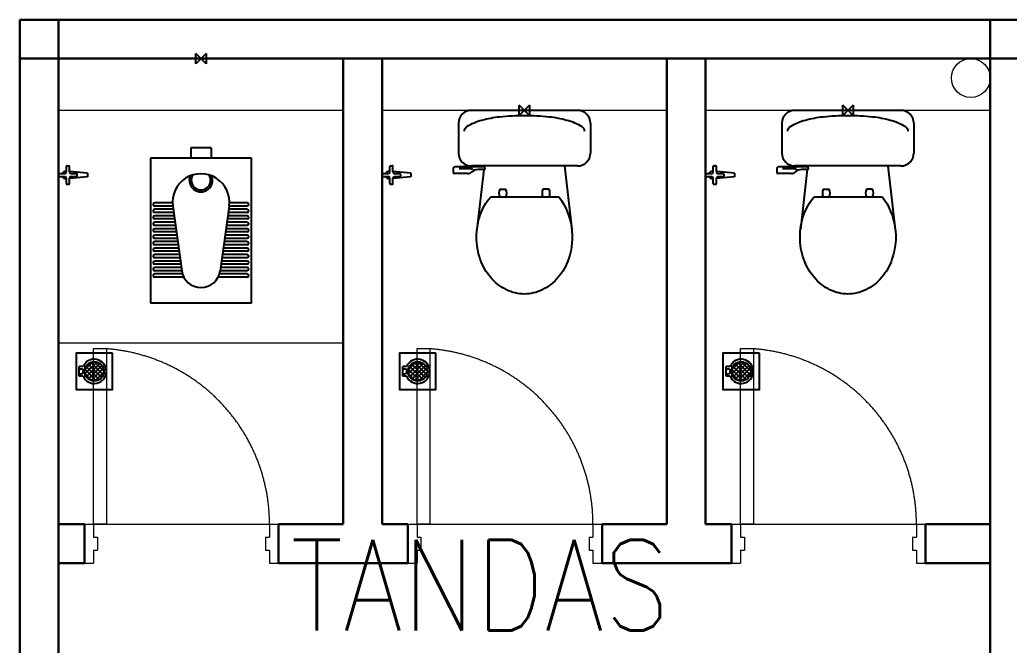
# Model space of a CAD drawing. Header units: inches. Extents: x 14 to 94880, y -4 to 65361.
# Drawn here: x 27065 to 30889, y 32356 to 34773 of the extents above; entities that cross this region are included whole.
import ezdxf
from ezdxf.enums import TextEntityAlignment as Align

# ---------------------------------------------------------------- set-up
doc = ezdxf.new("R2010")
doc.units = ezdxf.units.IN
doc.header["$MEASUREMENT"] = 0
doc.linetypes.add('DASHED', pattern=[19.05, 12.7, -6.35])
for name, color, linetype, lineweight in [('DOOR', 8, 'Continuous', 20), ('LW', 8, 'Continuous', 20), ('t3', 8, 'Continuous', 25), ('wall', 8, 'Continuous', 30)]:
    doc.layers.add(name, color=color, linetype=linetype, lineweight=lineweight)
for name, color, linetype in [('FIXT', 8, 'Continuous'), ('ORIGIN', 8, 'Continuous'), ('SAN', 8, 'Continuous'), ('SANITARY', 8, 'Continuous')]:
    doc.layers.add(name, color=color, linetype=linetype)
doc.styles.add('LAILA', font='romans.shx', dxfattribs={"width": 0.85})

# ---------------------------------------------------------------- blocks, each defined once
blk = doc.blocks.new('Dp750')
at = {"layer": 'DOOR', "color": 1}
for p, q in [((0, 150), (0, 0)), ((0, 150), (0, 0)), ((750, 150), (750, 0)), ((750, 150), (750, 0))]:
    blk.add_line(p, q, dxfattribs=at)
at = {"layer": 'DOOR'}
for p, q in [((0, 150), (35, 150)), ((35, 150), (35, 100)), ((715, 150), (750, 150)), ((715, 150), (715, 100)), ((35, 100), (50, 100)), ((50, 100), (50, 50)), ((700, 100), (700, 50)), ((700, 100), (715, 100)), ((35, 50), (50, 50)), ((35, 50), (35, 0)), ((700, 50), (715, 50)), ((715, 50), (715, 0)), ((0, 0), (35, 0)), ((715, 0), (750, 0))]:
    blk.add_line(p, q, dxfattribs=at)
blk.add_lwpolyline([(35, 150), (35, 830), (85, 830), (85, 150)], close=True, dxfattribs=at)
at = {"layer": 'DOOR', "color": 9, "linetype": 'DASHED', "ltscale": 100}
blk.add_arc((35, 150), 680, 360, 85.7833, dxfattribs=at)
blk = doc.blocks.new('TAB')
at = {"layer": 'FIXT'}
for p, q in [((-186, 12.5), (-70, 22.2)), ((-186, -12.5), (-186, 12.5)), ((-120, 5), (-120, -5)), ((-80, 10), (-115, 10)), ((-70, 55), (-70, 20)), ((-55, 60), (-65, 60)), ((-50, 55), (-50, 20)), ((-50, 23.8), (-46, 24.2)), ((-5, 10), (-40, 10)), ((0, 5), (0, -5)), ((-186, -12.5), (-70, -22.2)), ((-80, -10), (-115, -10)), ((-70, -20), (-70, -55)), ((-55, -60), (-65, -60)), ((-50, -20), (-50, -55)), ((-50, -23.8), (-46, -24.2)), ((-5, -10), (-40, -10))]:
    blk.add_line(p, q, dxfattribs=at)
for centre, radius, start, end in [((-115, 5), 5, 90, 180), ((-80, 20), 10, 270, 0), ((-65, 55), 5, 90, 180), ((-55, 55), 5, 0, 90), ((-40, 20), 10, 180, 270), ((-46, 0), 24.2, 24.44334, 90), ((-5, 5), 5, 0, 90), ((-115, -5), 5, 180, 270), ((-80, -20), 10, 0, 90), ((-65, -55), 5, 180, 270), ((-55, -55), 5, 270, 0), ((-40, -20), 10, 90, 180), ((-46, 0), 24.2, 270, 335.55666), ((-5, -5), 5, 270, 0)]:
    blk.add_arc(centre, radius, start, end, dxfattribs=at)
blk = doc.blocks.new('TAP1-P')
at = {"layer": 'FIXT', "rotation": 90}
blk.add_blockref('TAB', (0, 0), dxfattribs=at)
blk = doc.blocks.new('TAP(C)')
at = {"layer": 'wall', "xscale": -0.599999999973992, "yscale": 0.5999999999767169, "zscale": 0.5999999999999999, "rotation": 269.9999000484524}
blk.add_blockref('TAP1-P', (0, 0), dxfattribs=at)
blk = doc.blocks.new('*X17')
at = {"color": 0}
for p, q in [((89.8532, 61.1977), (89.9009, 61.2454)), ((89.8534, 61.2155), (89.8831, 61.2453)), ((89.905, 61.1684), (89.8544, 61.219)), ((89.8584, 61.1852), (89.9135, 61.2403)), ((89.9165, 61.1745), (89.8605, 61.2306)), ((89.8666, 61.1757), (89.9229, 61.2321)), ((89.9252, 61.1836), (89.8695, 61.2392)), ((89.8777, 61.1691), (89.9295, 61.221)), ((89.9308, 61.1956), (89.8815, 61.2449)), ((89.9319, 61.2122), (89.8981, 61.2459)), ((89.8892, 61.1665), (89.8524, 61.2033)), ((89.8926, 61.1664), (89.9323, 61.2061))]:
    blk.add_line(p, q, dxfattribs=at)
blk = doc.blocks.new('ZPO')
at = {"layer": 'ORIGIN'}
for p, q in [((-20, 20), (-20, -20)), ((-20, 20), (20, -20)), ((-20, -20), (20, 20)), ((20, -20), (20, 20))]:
    blk.add_line(p, q, dxfattribs=at)
blk = doc.blocks.new('*X19')
at = {"color": 0}
for p, q in [((89.8532, 61.1977), (89.9009, 61.2454)), ((89.8534, 61.2155), (89.8831, 61.2453)), ((89.905, 61.1684), (89.8544, 61.219)), ((89.8584, 61.1852), (89.9135, 61.2403)), ((89.9165, 61.1745), (89.8605, 61.2306)), ((89.8666, 61.1757), (89.9229, 61.2321)), ((89.9252, 61.1836), (89.8695, 61.2392)), ((89.8777, 61.1691), (89.9295, 61.221)), ((89.9308, 61.1956), (89.8815, 61.2449)), ((89.9319, 61.2122), (89.8981, 61.2459)), ((89.8892, 61.1665), (89.8524, 61.2033)), ((89.8926, 61.1664), (89.9323, 61.2061))]:
    blk.add_line(p, q, dxfattribs=at)

msp = doc.modelspace()

# ---------------------------------------------------------------- linework, layer by layer
at = {"layer": 'LW'}
for p, q in [((28315.2, 34423.4), (27215.2, 34423.4)), ((28315.2, 34423.4), (27215.2, 34423.4)), ((29565.2, 34423.4), (28465.2, 34423.4)), ((29565.2, 34423.4), (28465.2, 34423.4)), ((30815.2, 34423.4), (29715.2, 34423.4)), ((30815.2, 34423.4), (29715.2, 34423.4)), ((28315.2, 33523.4), (27215.2, 33523.4)), ((28315.2, 33523.4), (27215.2, 33523.4)), ((27315.2, 32823.4), (28065.2, 32823.4)), ((27315.2, 32823.4), (28065.2, 32823.4)), ((28065.2, 32673.4), (28065.2, 32823.4)), ((28065.2, 32673.4), (28065.2, 32823.4)), ((28565.2, 32823.4), (29315.2, 32823.4)), ((28565.2, 32823.4), (29315.2, 32823.4)), ((29815.2, 32823.4), (30565.2, 32823.4)), ((29815.2, 32823.4), (30565.2, 32823.4)), ((30565.2, 32673.4), (30565.2, 32823.4)), ((30565.2, 32673.4), (30565.2, 32823.4))]:
    msp.add_line(p, q, dxfattribs=at)
msp.add_circle((30740.2, 34548.4), 75, dxfattribs=at)
msp.add_circle((30740.2, 34548.4), 75, dxfattribs=at)
at = {"layer": 'SAN'}
for p, q in [((29220.2, 34423.4), (28810.2, 34423.4)), ((29220.2, 34423.4), (28810.2, 34423.4)), ((28995.2, 34403.4), (28995.2, 34443.4)), ((29035.2, 34443.4), (28995.2, 34403.4)), ((29035.2, 34403.4), (28995.2, 34443.4)), ((28995.2, 34403.4), (28995.2, 34443.4)), ((29035.2, 34443.4), (28995.2, 34403.4)), ((29035.2, 34403.4), (28995.2, 34443.4)), ((29035.2, 34443.4), (29035.2, 34403.4)), ((29035.2, 34443.4), (29035.2, 34403.4)), ((30470.2, 34423.4), (30060.2, 34423.4)), ((30470.2, 34423.4), (30060.2, 34423.4)), ((30245.2, 34403.4), (30245.2, 34443.4)), ((30285.2, 34443.4), (30245.2, 34403.4)), ((30285.2, 34403.4), (30245.2, 34443.4)), ((30245.2, 34403.4), (30245.2, 34443.4)), ((30285.2, 34443.4), (30245.2, 34403.4)), ((30285.2, 34403.4), (30245.2, 34443.4)), ((30285.2, 34443.4), (30285.2, 34403.4)), ((30285.2, 34443.4), (30285.2, 34403.4)), ((28760.2, 34373.4), (28760.2, 34258.4)), ((28760.2, 34373.4), (28760.2, 34258.4)), ((29270.2, 34373.4), (29270.2, 34258.4)), ((29270.2, 34373.4), (29270.2, 34258.4)), ((30010.2, 34373.4), (30010.2, 34258.4)), ((30010.2, 34373.4), (30010.2, 34258.4)), ((30520.2, 34373.4), (30520.2, 34258.4)), ((30520.2, 34373.4), (30520.2, 34258.4)), ((27804.2, 34278.4), (27726.2, 34278.4)), ((27726.2, 34278.4), (27726.2, 34238.4)), ((27804.2, 34278.4), (27726.2, 34278.4)), ((27726.2, 34278.4), (27726.2, 34238.4)), ((27804.2, 34278.4), (27804.2, 34238.4)), ((27804.2, 34278.4), (27804.2, 34238.4)), ((27960.2, 34238.4), (27570.2, 34238.4)), ((27570.2, 34238.4), (27570.2, 33678.4)), ((27960.2, 34238.4), (27570.2, 34238.4)), ((27570.2, 34238.4), (27570.2, 33678.4)), ((27960.2, 33678.4), (27960.2, 34238.4)), ((27960.2, 33678.4), (27960.2, 34238.4)), ((28740.2, 34199.4), (28740.2, 34184.4)), ((28740.2, 34199.4), (28740.2, 34184.4)), ((28858.5, 34204.4), (28745.2, 34204.4)), ((28858.5, 34204.4), (28745.2, 34204.4)), ((28763.1, 34199), (28810.4, 34199)), ((28763.1, 34199), (28810.4, 34199)), ((29220.2, 34208.4), (28810.2, 34208.4)), ((29220.2, 34208.4), (28810.2, 34208.4)), ((28858.5, 34194.4), (28831.9, 33963.3)), ((28858.5, 34194.4), (28831.9, 33963.3)), ((28858.5, 34194.4), (28835.9, 34194.4)), ((28858.5, 34194.4), (28835.9, 34194.4)), ((28860.2, 34208.4), (28859.7, 34204.3)), ((28860.2, 34208.4), (28859.7, 34204.3)), ((29170.2, 34208.4), (29198.4, 33963.3)), ((29170.2, 34208.4), (29198.4, 33963.3)), ((29990.2, 34199.4), (29990.2, 34184.4)), ((29990.2, 34199.4), (29990.2, 34184.4)), ((30108.5, 34204.4), (29995.2, 34204.4)), ((30108.5, 34204.4), (29995.2, 34204.4)), ((30013.1, 34199), (30060.4, 34199)), ((30013.1, 34199), (30060.4, 34199)), ((30470.2, 34208.4), (30060.2, 34208.4)), ((30470.2, 34208.4), (30060.2, 34208.4)), ((30108.5, 34194.4), (30081.9, 33963.3)), ((30108.5, 34194.4), (30081.9, 33963.3)), ((30108.5, 34194.4), (30085.9, 34194.4)), ((30108.5, 34194.4), (30085.9, 34194.4)), ((30110.2, 34208.4), (30109.7, 34204.3)), ((30110.2, 34208.4), (30109.7, 34204.3)), ((30420.2, 34208.4), (30448.4, 33963.3)), ((30420.2, 34208.4), (30448.4, 33963.3)), ((28796.8, 34179.4), (28745.2, 34179.4)), ((28796.8, 34179.4), (28745.2, 34179.4)), ((30046.8, 34179.4), (29995.2, 34179.4)), ((30046.8, 34179.4), (29995.2, 34179.4)), ((28919.8, 34118.4), (28943.5, 34118.4)), ((28919.8, 34118.4), (28943.5, 34118.4)), ((29110.5, 34118.4), (29086.8, 34118.4)), ((29110.5, 34118.4), (29086.8, 34118.4)), ((30169.8, 34118.4), (30193.5, 34118.4)), ((30169.8, 34118.4), (30193.5, 34118.4)), ((30360.5, 34118.4), (30336.8, 34118.4)), ((30360.5, 34118.4), (30336.8, 34118.4)), ((29149.1, 34088.4), (28883.9, 34088.4)), ((29149.1, 34088.4), (28883.9, 34088.4)), ((30399.1, 34088.4), (30133.9, 34088.4)), ((30399.1, 34088.4), (30133.9, 34088.4)), ((27655.2, 34065.9), (27586.4, 34065.9)), ((27655.2, 34065.9), (27586.4, 34065.9)), ((27656.2, 34053.4), (27586.4, 34053.4)), ((27656.2, 34053.4), (27586.4, 34053.4)), ((27657.9, 34040.9), (27586.4, 34040.9)), ((27657.9, 34040.9), (27586.4, 34040.9)), ((27656.2, 34053.3), (27690.9, 33803.1)), ((27656.2, 34053.3), (27690.9, 33803.1)), ((27874.1, 34053.3), (27839.4, 33803.1)), ((27874.1, 34053.3), (27839.4, 33803.1)), ((27943.9, 34040.9), (27872.4, 34040.9)), ((27943.9, 34040.9), (27872.4, 34040.9)), ((27943.9, 34053.4), (27874.1, 34053.4)), ((27943.9, 34053.4), (27874.1, 34053.4)), ((27943.9, 34065.9), (27875.1, 34065.9)), ((27943.9, 34065.9), (27875.1, 34065.9)), ((27659.6, 34028.4), (27586.4, 34028.4)), ((27659.6, 34028.4), (27586.4, 34028.4)), ((27661.4, 34015.9), (27586.4, 34015.9)), ((27661.4, 34015.9), (27586.4, 34015.9)), ((27663.1, 34003.4), (27586.4, 34003.4)), ((27663.1, 34003.4), (27586.4, 34003.4)), ((27664.8, 33990.9), (27586.4, 33990.9)), ((27664.8, 33990.9), (27586.4, 33990.9)), ((27943.9, 33990.9), (27865.5, 33990.9)), ((27943.9, 33990.9), (27865.5, 33990.9)), ((27943.9, 34003.4), (27867.2, 34003.4)), ((27943.9, 34003.4), (27867.2, 34003.4)), ((27943.9, 34015.9), (27868.9, 34015.9)), ((27943.9, 34015.9), (27868.9, 34015.9)), ((27943.9, 34028.4), (27870.7, 34028.4)), ((27943.9, 34028.4), (27870.7, 34028.4)), ((27666.6, 33978.4), (27586.4, 33978.4)), ((27666.6, 33978.4), (27586.4, 33978.4)), ((27668.3, 33965.9), (27586.4, 33965.9)), ((27668.3, 33965.9), (27586.4, 33965.9)), ((27670, 33953.4), (27586.4, 33953.4)), ((27670, 33953.4), (27586.4, 33953.4)), ((27943.9, 33953.4), (27860.3, 33953.4)), ((27943.9, 33953.4), (27860.3, 33953.4)), ((27943.9, 33965.9), (27862, 33965.9)), ((27943.9, 33965.9), (27862, 33965.9)), ((27943.9, 33978.4), (27863.7, 33978.4)), ((27943.9, 33978.4), (27863.7, 33978.4)), ((27671.8, 33940.9), (27586.4, 33940.9)), ((27671.8, 33940.9), (27586.4, 33940.9)), ((27673.5, 33928.4), (27586.4, 33928.4)), ((27673.5, 33928.4), (27586.4, 33928.4)), ((27675.2, 33915.9), (27586.4, 33915.9)), ((27675.2, 33915.9), (27586.4, 33915.9)), ((27943.9, 33915.9), (27855.1, 33915.9)), ((27943.9, 33915.9), (27855.1, 33915.9)), ((27943.9, 33928.4), (27856.8, 33928.4)), ((27943.9, 33928.4), (27856.8, 33928.4)), ((27943.9, 33940.9), (27858.5, 33940.9)), ((27943.9, 33940.9), (27858.5, 33940.9)), ((27677, 33903.4), (27586.4, 33903.4)), ((27677, 33903.4), (27586.4, 33903.4)), ((27678.7, 33890.9), (27586.4, 33890.9)), ((27678.7, 33890.9), (27586.4, 33890.9)), ((27680.4, 33878.4), (27586.4, 33878.4)), ((27680.4, 33878.4), (27586.4, 33878.4)), ((27943.9, 33878.4), (27849.9, 33878.4)), ((27943.9, 33878.4), (27849.9, 33878.4)), ((27943.9, 33890.9), (27851.6, 33890.9)), ((27943.9, 33890.9), (27851.6, 33890.9)), ((27943.9, 33903.4), (27853.3, 33903.4)), ((27943.9, 33903.4), (27853.3, 33903.4)), ((27682.2, 33865.9), (27586.4, 33865.9)), ((27682.2, 33865.9), (27586.4, 33865.9)), ((27683.9, 33853.4), (27586.4, 33853.4)), ((27683.9, 33853.4), (27586.4, 33853.4)), ((27685.6, 33840.9), (27586.4, 33840.9)), ((27685.6, 33840.9), (27586.4, 33840.9)), ((27943.9, 33840.9), (27844.7, 33840.9)), ((27943.9, 33840.9), (27844.7, 33840.9)), ((27943.9, 33853.4), (27846.4, 33853.4)), ((27943.9, 33853.4), (27846.4, 33853.4)), ((27943.9, 33865.9), (27848.1, 33865.9)), ((27943.9, 33865.9), (27848.1, 33865.9)), ((27687.4, 33828.4), (27586.4, 33828.4)), ((27687.4, 33828.4), (27586.4, 33828.4)), ((27689.1, 33815.9), (27586.4, 33815.9)), ((27689.1, 33815.9), (27586.4, 33815.9)), ((27690.8, 33803.4), (27586.4, 33803.4)), ((27690.8, 33803.4), (27586.4, 33803.4)), ((27943.9, 33803.4), (27839.5, 33803.4)), ((27943.9, 33803.4), (27839.5, 33803.4)), ((27943.9, 33815.9), (27841.2, 33815.9)), ((27943.9, 33815.9), (27841.2, 33815.9)), ((27943.9, 33828.4), (27842.9, 33828.4)), ((27943.9, 33828.4), (27842.9, 33828.4)), ((27693.6, 33790.9), (27586.4, 33790.9)), ((27693.6, 33790.9), (27586.4, 33790.9)), ((27698.8, 33778.4), (27586.4, 33778.4)), ((27698.8, 33778.4), (27586.4, 33778.4)), ((27943.9, 33778.4), (27831.5, 33778.4)), ((27943.9, 33778.4), (27831.5, 33778.4)), ((27943.9, 33790.9), (27836.7, 33790.9)), ((27943.9, 33790.9), (27836.7, 33790.9)), ((27960.2, 33678.4), (27570.2, 33678.4)), ((27960.2, 33678.4), (27570.2, 33678.4)), ((27294.8, 33395.7), (27294.8, 33433.2)), ((27310, 33433.2), (27294.8, 33433.2)), ((27294.8, 33395.7), (27294.8, 33433.2)), ((27310, 33433.2), (27294.8, 33433.2)), ((27294.8, 33423.9), (27301.7, 33423.9)), ((27294.8, 33423.9), (27301.7, 33423.9)), ((28544.8, 33395.7), (28544.8, 33433.2)), ((28560, 33433.2), (28544.8, 33433.2)), ((28544.8, 33395.7), (28544.8, 33433.2)), ((28560, 33433.2), (28544.8, 33433.2)), ((28544.8, 33423.9), (28551.7, 33423.9)), ((28544.8, 33423.9), (28551.7, 33423.9)), ((29794.8, 33395.7), (29794.8, 33433.2)), ((29810, 33433.2), (29794.8, 33433.2)), ((29794.8, 33395.7), (29794.8, 33433.2)), ((29810, 33433.2), (29794.8, 33433.2)), ((29794.8, 33423.9), (29801.7, 33423.9)), ((29794.8, 33423.9), (29801.7, 33423.9)), ((27294.8, 33405.1), (27301.7, 33405.1)), ((27294.8, 33405.1), (27301.7, 33405.1)), ((27310, 33395.7), (27294.8, 33395.7)), ((27310, 33395.7), (27294.8, 33395.7)), ((28544.8, 33405.1), (28551.7, 33405.1)), ((28544.8, 33405.1), (28551.7, 33405.1)), ((28560, 33395.7), (28544.8, 33395.7)), ((28560, 33395.7), (28544.8, 33395.7)), ((29794.8, 33405.1), (29801.7, 33405.1)), ((29794.8, 33405.1), (29801.7, 33405.1)), ((29810, 33395.7), (29794.8, 33395.7)), ((29810, 33395.7), (29794.8, 33395.7))]:
    msp.add_line(p, q, dxfattribs=at)
for points in [[(28783.1, 34342.4, -0.255609), (28792.9, 34360.4, -0.077755), (28851.1, 34386, -0.037496), (28919.7, 34398.8, -0.027378), (29015.2, 34404, -0.027378), (29110.6, 34398.8, -0.037496), (29179.2, 34386, -0.077755), (29237.4, 34360.4, -0.255609), (29247.2, 34342.4, -0.255609)], [(28783.1, 34342.4, -0.255609), (28792.9, 34360.4, -0.077755), (28851.1, 34386, -0.037496), (28919.7, 34398.8, -0.027378), (29015.2, 34404, -0.027378), (29110.6, 34398.8, -0.037496), (29179.2, 34386, -0.077755), (29237.4, 34360.4, -0.255609), (29247.2, 34342.4, -0.255609)], [(30033.1, 34342.4, -0.255609), (30042.9, 34360.4, -0.077755), (30101.1, 34386, -0.037496), (30169.7, 34398.8, -0.027378), (30265.2, 34404, -0.027378), (30360.6, 34398.8, -0.037496), (30429.2, 34386, -0.077755), (30487.4, 34360.4, -0.255609), (30497.2, 34342.4, -0.255609)], [(30033.1, 34342.4, -0.255609), (30042.9, 34360.4, -0.077755), (30101.1, 34386, -0.037496), (30169.7, 34398.8, -0.027378), (30265.2, 34404, -0.027378), (30360.6, 34398.8, -0.037496), (30429.2, 34386, -0.077755), (30487.4, 34360.4, -0.255609), (30497.2, 34342.4, -0.255609)], [(29149.1, 34088.4, -0.247684), (29185.6, 33847.6, -0.091257), (29146, 33777.9, -0.103849), (29084.3, 33729.5, -0.114925), (29015.2, 33713.4, -0.114925), (28946, 33729.5, -0.103849), (28884.3, 33777.9, -0.091257), (28844.7, 33847.6, -0.08399), (28830.2, 33933.4, -0.08399), (28844.7, 34019.3, -0.09042), (28883.9, 34088.4, -0.09042)], [(29149.1, 34088.4, -0.247684), (29185.6, 33847.6, -0.091257), (29146, 33777.9, -0.103849), (29084.3, 33729.5, -0.114925), (29015.2, 33713.4, -0.114925), (28946, 33729.5, -0.103849), (28884.3, 33777.9, -0.091257), (28844.7, 33847.6, -0.08399), (28830.2, 33933.4, -0.08399), (28844.7, 34019.3, -0.09042), (28883.9, 34088.4, -0.09042)], [(30399.1, 34088.4, -0.247684), (30435.6, 33847.6, -0.091257), (30396, 33777.9, -0.103849), (30334.3, 33729.5, -0.114925), (30265.2, 33713.4, -0.114925), (30196, 33729.5, -0.103849), (30134.3, 33777.9, -0.091257), (30094.7, 33847.6, -0.08399), (30080.2, 33933.4, -0.08399), (30094.7, 34019.3, -0.09042), (30133.9, 34088.4, -0.09042)], [(30399.1, 34088.4, -0.247684), (30435.6, 33847.6, -0.091257), (30396, 33777.9, -0.103849), (30334.3, 33729.5, -0.114925), (30265.2, 33713.4, -0.114925), (30196, 33729.5, -0.103849), (30134.3, 33777.9, -0.091257), (30094.7, 33847.6, -0.08399), (30080.2, 33933.4, -0.08399), (30094.7, 34019.3, -0.09042), (30133.9, 34088.4, -0.09042)]]:
    msp.add_lwpolyline(points, format="xyb", dxfattribs=at)
for points in [[(27423.2, 33484.8), (27282.6, 33484.8), (27282.6, 33344.2), (27423.2, 33344.2)], [(27423.2, 33484.8), (27282.6, 33484.8), (27282.6, 33344.2), (27423.2, 33344.2)], [(28673.2, 33484.8), (28532.6, 33484.8), (28532.6, 33344.2), (28673.2, 33344.2)], [(28673.2, 33484.8), (28532.6, 33484.8), (28532.6, 33344.2), (28673.2, 33344.2)], [(29923.2, 33484.8), (29782.6, 33484.8), (29782.6, 33344.2), (29923.2, 33344.2)], [(29923.2, 33484.8), (29782.6, 33484.8), (29782.6, 33344.2), (29923.2, 33344.2)]]:
    msp.add_lwpolyline(points, close=True, dxfattribs=at)
for centre in [(27352.9, 33414.5), (27352.9, 33414.5), (28602.9, 33414.5), (28602.9, 33414.5), (29852.9, 33414.5), (29852.9, 33414.5)]:
    msp.add_circle(centre, 37.5, dxfattribs=at)
for centre, radius, start, end in [((28810.2, 34373.4), 50, 90, 180), ((28810.2, 34373.4), 50, 90, 180), ((29220.2, 34373.4), 50, 0, 90), ((29220.2, 34373.4), 50, 0, 90), ((30060.2, 34373.4), 50, 90, 180), ((30060.2, 34373.4), 50, 90, 180), ((30470.2, 34373.4), 50, 0, 90), ((30470.2, 34373.4), 50, 0, 90), ((28810.2, 34258.4), 50, 180, 270), ((28810.2, 34258.4), 50, 180, 270), ((29220.2, 34258.4), 50, 270, 0), ((29220.2, 34258.4), 50, 270, 0), ((30060.2, 34258.4), 50, 180, 270), ((30060.2, 34258.4), 50, 180, 270), ((30470.2, 34258.4), 50, 270, 0), ((30470.2, 34258.4), 50, 270, 0), ((28745.2, 34199.4), 5, 90, 180), ((28745.2, 34199.4), 5, 90, 180), ((28745.2, 34184.4), 5, 180, 270), ((28745.2, 34184.4), 5, 180, 270), ((28796.8, 34199.4), 20, 270, 312.1064), ((28796.8, 34199.4), 20, 270, 312.1064), ((28835.8, 34156.3), 38.1, 89.8253, 132.1064), ((28835.8, 34156.3), 38.1, 89.8253, 132.1064), ((28808.6, 34193.1), 6.14, 1.2001, 72.8006), ((28808.6, 34193.1), 6.14, 1.2001, 72.8006), ((28858.5, 34199.4), 5, 270, 90), ((28858.5, 34199.4), 5, 270, 90), ((29995.2, 34199.4), 5, 90, 180), ((29995.2, 34199.4), 5, 90, 180), ((29995.2, 34184.4), 5, 180, 270), ((29995.2, 34184.4), 5, 180, 270), ((30046.8, 34199.4), 20, 270, 312.1064), ((30046.8, 34199.4), 20, 270, 312.1064), ((30085.8, 34156.3), 38.1, 89.8253, 132.1064), ((30085.8, 34156.3), 38.1, 89.8253, 132.1064), ((30058.6, 34193.1), 6.14, 1.2001, 72.8006), ((30058.6, 34193.1), 6.14, 1.2001, 72.8006), ((30108.5, 34199.4), 5, 270, 90), ((30108.5, 34199.4), 5, 270, 90), ((27765.2, 34068.4), 110, 352.111, 187.889), ((27765.2, 34068.4), 110, 352.111, 187.889), ((27765.2, 34153.4), 45, 158.1271, 21.8729), ((27765.2, 34153.4), 45, 158.1271, 21.8729), ((27765.2, 34153.4), 37.5, 147.0356, 32.9644), ((27765.2, 34153.4), 37.5, 147.0356, 32.9644), ((28953.8, 34103.4), 37.2, 156.1865, 203.8135), ((28953.8, 34103.4), 37.2, 156.1865, 203.8135), ((28909.5, 34103.4), 37.2, 336.1865, 23.8135), ((28909.5, 34103.4), 37.2, 336.1865, 23.8135), ((29120.8, 34103.4), 37.2, 156.1865, 203.8135), ((29120.8, 34103.4), 37.2, 156.1865, 203.8135), ((29076.5, 34103.4), 37.2, 336.1865, 23.8135), ((29076.5, 34103.4), 37.2, 336.1865, 23.8135), ((30203.8, 34103.4), 37.2, 156.1865, 203.8135), ((30203.8, 34103.4), 37.2, 156.1865, 203.8135), ((30159.5, 34103.4), 37.2, 336.1865, 23.8135), ((30159.5, 34103.4), 37.2, 336.1865, 23.8135), ((30370.8, 34103.4), 37.2, 156.1865, 203.8135), ((30370.8, 34103.4), 37.2, 156.1865, 203.8135), ((30326.5, 34103.4), 37.2, 336.1865, 23.8135), ((30326.5, 34103.4), 37.2, 336.1865, 23.8135), ((27586.4, 34059.7), 6.25, 90, 270), ((27586.4, 34059.7), 6.25, 90, 270), ((27586.4, 34034.7), 6.25, 90, 270), ((27586.4, 34034.7), 6.25, 90, 270), ((27943.9, 34059.7), 6.25, 270, 90), ((27943.9, 34059.7), 6.25, 270, 90), ((27943.9, 34034.7), 6.25, 270, 90), ((27943.9, 34034.7), 6.25, 270, 90), ((27586.4, 34009.7), 6.25, 90, 270), ((27586.4, 34009.7), 6.25, 90, 270), ((27586.4, 33984.7), 6.25, 90, 270), ((27586.4, 33984.7), 6.25, 90, 270), ((27943.9, 34009.7), 6.25, 270, 90), ((27943.9, 34009.7), 6.25, 270, 90), ((27943.9, 33984.7), 6.25, 270, 90), ((27943.9, 33984.7), 6.25, 270, 90), ((27586.4, 33959.7), 6.25, 90, 270), ((27586.4, 33959.7), 6.25, 90, 270), ((27943.9, 33959.7), 6.25, 270, 90), ((27943.9, 33959.7), 6.25, 270, 90), ((27586.4, 33934.7), 6.25, 90, 270), ((27586.4, 33934.7), 6.25, 90, 270), ((27586.4, 33909.7), 6.25, 90, 270), ((27586.4, 33909.7), 6.25, 90, 270), ((27943.9, 33934.7), 6.25, 270, 90), ((27943.9, 33934.7), 6.25, 270, 90), ((27943.9, 33909.7), 6.25, 270, 90), ((27943.9, 33909.7), 6.25, 270, 90), ((27586.4, 33884.7), 6.25, 90, 270), ((27586.4, 33884.7), 6.25, 90, 270), ((27943.9, 33884.7), 6.25, 270, 90), ((27943.9, 33884.7), 6.25, 270, 90), ((27586.4, 33859.7), 6.25, 90, 270), ((27586.4, 33859.7), 6.25, 90, 270), ((27586.4, 33834.7), 6.25, 90, 270), ((27586.4, 33834.7), 6.25, 90, 270), ((27943.9, 33859.7), 6.25, 270, 90), ((27943.9, 33859.7), 6.25, 270, 90), ((27943.9, 33834.7), 6.25, 270, 90), ((27943.9, 33834.7), 6.25, 270, 90), ((27586.4, 33809.7), 6.25, 90, 270), ((27586.4, 33809.7), 6.25, 90, 270), ((27765.2, 33813.4), 75, 187.889, 352.111), ((27765.2, 33813.4), 75, 187.889, 352.111), ((27943.9, 33809.7), 6.25, 270, 90), ((27943.9, 33809.7), 6.25, 270, 90), ((27586.4, 33784.7), 6.25, 90, 270), ((27586.4, 33784.7), 6.25, 90, 270), ((27943.9, 33784.7), 6.25, 270, 90), ((27943.9, 33784.7), 6.25, 270, 90), ((27352.9, 33414.5), 46.9, 203.5783, 156.4219), ((27352.9, 33414.5), 46.9, 203.5783, 156.4219), ((28602.9, 33414.5), 46.9, 203.5783, 156.4219), ((28602.9, 33414.5), 46.9, 203.5783, 156.4219), ((29852.9, 33414.5), 46.9, 203.5783, 156.4219), ((29852.9, 33414.5), 46.9, 203.5783, 156.4219), ((27301.7, 33414.5), 9.38, 270.0001, 90.0001), ((27301.7, 33414.5), 9.38, 270.0001, 90.0001), ((28551.7, 33414.5), 9.38, 270.0001, 90.0001), ((28551.7, 33414.5), 9.38, 270.0001, 90.0001), ((29801.7, 33414.5), 9.38, 270.0001, 90.0001), ((29801.7, 33414.5), 9.38, 270.0001, 90.0001)]:
    msp.add_arc(centre, radius, start, end, dxfattribs=at)
at = {"layer": 'wall'}
for p, q in [((27065.2, 34773.4), (27065.2, 30598.4)), ((31065.2, 34773.4), (27065.2, 34773.4)), ((27065.2, 34773.4), (27065.2, 30598.4)), ((31065.2, 34773.4), (27065.2, 34773.4)), ((27215.2, 34773.4), (27215.2, 30598.4)), ((27215.2, 34773.4), (27215.2, 30598.4)), ((30815.2, 30973.4), (30815.2, 34773.4)), ((30815.2, 30973.4), (30815.2, 34773.4)), ((34490.2, 34623.4), (27065.2, 34623.4)), ((34490.2, 34623.4), (27065.2, 34623.4)), ((28315.2, 32823.4), (28315.2, 34623.4)), ((28315.2, 32823.4), (28315.2, 34623.4)), ((28465.2, 32823.4), (28465.2, 34623.4)), ((28465.2, 32823.4), (28465.2, 34623.4)), ((29565.2, 32823.4), (29565.2, 34623.4)), ((29565.2, 32823.4), (29565.2, 34623.4)), ((29715.2, 32823.4), (29715.2, 34623.4)), ((29715.2, 32823.4), (29715.2, 34623.4)), ((27315.2, 32823.4), (27215.2, 32823.4)), ((27315.2, 32823.4), (27215.2, 32823.4)), ((27315.2, 32673.4), (27315.2, 32823.4)), ((27315.2, 32673.4), (27315.2, 32823.4)), ((28065.2, 32823.4), (28065.2, 32673.4)), ((28065.2, 32673.4), (28065.2, 32823.4)), ((28315.2, 32823.4), (28065.2, 32823.4)), ((28065.2, 32823.4), (28065.2, 32673.4)), ((28065.2, 32673.4), (28065.2, 32823.4)), ((28315.2, 32823.4), (28065.2, 32823.4)), ((28565.2, 32823.4), (28465.2, 32823.4)), ((28565.2, 32823.4), (28465.2, 32823.4)), ((28565.2, 32673.4), (28565.2, 32823.4)), ((28565.2, 32673.4), (28565.2, 32823.4)), ((29565.2, 32823.4), (29315.2, 32823.4)), ((29315.2, 32673.4), (29315.2, 32823.4)), ((29315.2, 32823.4), (29315.2, 32673.4)), ((29315.2, 32673.4), (29315.2, 32823.4)), ((29565.2, 32823.4), (29315.2, 32823.4)), ((29315.2, 32673.4), (29315.2, 32823.4)), ((29315.2, 32823.4), (29315.2, 32673.4)), ((29315.2, 32673.4), (29315.2, 32823.4)), ((29815.2, 32823.4), (29715.2, 32823.4)), ((29815.2, 32823.4), (29715.2, 32823.4)), ((29815.2, 32673.4), (29815.2, 32823.4)), ((29815.2, 32673.4), (29815.2, 32823.4)), ((30565.2, 32823.4), (30565.2, 32673.4)), ((30565.2, 32673.4), (30565.2, 32823.4)), ((30815.2, 32823.4), (30565.2, 32823.4)), ((30565.2, 32823.4), (30565.2, 32673.4)), ((30565.2, 32673.4), (30565.2, 32823.4)), ((30815.2, 32823.4), (30565.2, 32823.4)), ((27315.2, 32673.4), (27215.2, 32673.4)), ((27315.2, 32673.4), (27215.2, 32673.4)), ((28565.2, 32673.4), (28065.2, 32673.4)), ((28565.2, 32673.4), (28065.2, 32673.4)), ((29815.2, 32673.4), (29315.2, 32673.4)), ((29815.2, 32673.4), (29315.2, 32673.4)), ((30815.2, 32673.4), (30565.2, 32673.4)), ((30815.2, 32673.4), (30565.2, 32673.4))]:
    msp.add_line(p, q, dxfattribs=at)

# ---------------------------------------------------------------- block references
at = {"layer": 'DOOR'}
for p in [(27315.2, 32673.4), (27315.2, 32673.4), (28565.2, 32673.4), (28565.2, 32673.4), (29815.2, 32673.4), (29815.2, 32673.4)]:
    msp.add_blockref('Dp750', p, dxfattribs=at)
at = {"layer": 'SAN', "extrusion": (0, 0, -1), "zscale": -1}
msp.add_blockref('ZPO', (-27765.2, 34623.4), dxfattribs=at)
msp.add_blockref('ZPO', (-27765.2, 34623.4), dxfattribs=at)
at = {"layer": 'SAN', "extrusion": (0, 0, -1), "xscale": -937.4999999997331, "yscale": 937.5, "zscale": -937.4999999997331, "rotation": 269.9998798480933}
for name, p in [('*X17', (-84733.8, -50859.4)), ('*X19', (-84733.8, -50859.4)), ('*X17', (-85983.8, -50859.4)), ('*X19', (-85983.8, -50859.4)), ('*X17', (-87233.8, -50859.4)), ('*X19', (-87233.8, -50859.4))]:
    msp.add_blockref(name, p, dxfattribs=at)
at = {"layer": 'SANITARY', "xscale": -1}
for p in [(27215.2, 34173.4), (27215.2, 34173.4), (28465.2, 34173.4), (28465.2, 34173.4), (29715.2, 34173.4), (29715.2, 34173.4)]:
    msp.add_blockref('TAP(C)', p, dxfattribs=at)

# ---------------------------------------------------------------- texts
at = {"layer": 't3', "style": 'LAILA', "width": 0.85}
msp.add_text('TANDAS', height=350, dxfattribs=at).set_placement((28110.8, 32763), align=Align.TOP_LEFT)

doc.saveas('drawing.dxf')
